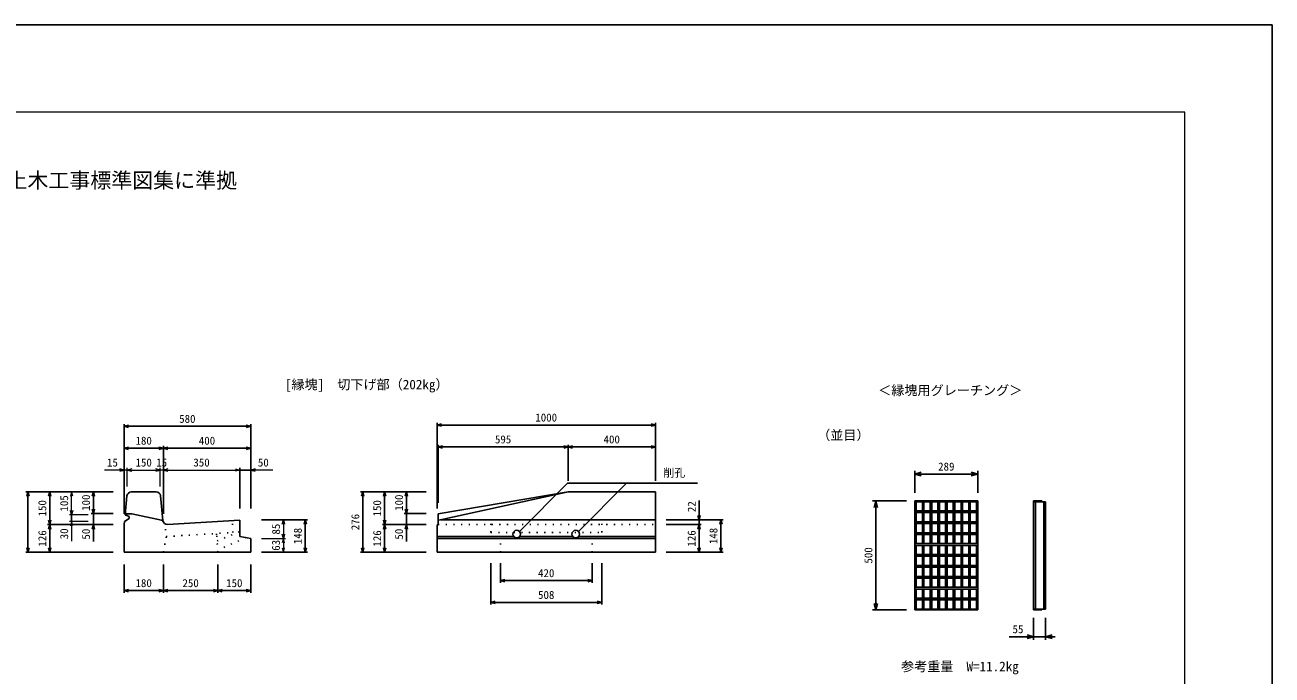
# Model space of a CAD drawing. Units: millimetres, scale not verified. Extents: x -8400 to 8400, y -5940 to 5940.
# Drawn here: x 2689 to 8400, y 2964 to 5940 of the extents above; entities that cross this region are included whole.
import ezdxf
from ezdxf.enums import TextEntityAlignment as Align

# ---------------------------------------------------------------- set-up
doc = ezdxf.new("R2010")
doc.units = ezdxf.units.MM
doc.header["$LTSCALE"] = 20
doc.linetypes.add('DOTTED', pattern=[1.75, 0.25, -1.5])
for name, color, linetype, lineweight in [('0-0_DIM', 7, 'Continuous', 25), ('0-1_Defpoints', 5, 'Continuous', 25), ('0-2_HATCH', 6, 'Continuous', 25), ('0-5_OUTLINE', 3, 'Continuous', 25), ('0-6_OUTLINE2', 4, 'DOTTED', 25), ('0-7_TXT', 7, 'Continuous', 25), ('0-8_WAKU', 3, 'Continuous', 13)]:
    doc.layers.add(name, color=color, linetype=linetype, lineweight=lineweight)
doc.styles.add('ＭＳ ゴシック', font='')
doc.styles.get('ＭＳ ゴシック').set_extended_font_data('MS Gothic')

msp = doc.modelspace()

# ---------------------------------------------------------------- linework, layer by layer
at = {"layer": '0-0_DIM'}
for p, q in [((3142.45, 3702.15), (3142.45, 4112.35)), ((3722.45, 3726.15), (3722.45, 4112.35)), ((4575.97, 3726.15), (4575.97, 4118.23)), ((5575.97, 3852.15), (5575.97, 4118.23)), ((3722.45, 4102.35), (3142.45, 4102.35)), ((4575.97, 4108.23), (5575.97, 4108.23)), ((3322.45, 4002.35), (3142.45, 4002.35)), ((3322.45, 3702.15), (3322.45, 4012.35)), ((3722.45, 4002.35), (3322.45, 4002.35)), ((4580.97, 3752.15), (4580.97, 4018.23)), ((4580.97, 4008.23), (5175.97, 4008.23)), ((5175.97, 3852.15), (5175.97, 4018.23)), ((5175.97, 4008.23), (5575.97, 4008.23)), ((3672.45, 3726.15), (3672.45, 3912.35)), ((3672.45, 3902.35), (3722.45, 3902.35)), ((6763.68, 3797.2), (6763.68, 3898.79)), ((7052.68, 3883.79), (6763.68, 3883.79)), ((7052.68, 3797.2), (7052.68, 3898.79)), ((5173.42, 3841.6), (4953.34, 3621.53)), ((5173.42, 3841.6), (5768.7, 3841.6)), ((5443.42, 3841.6), (5223.34, 3621.53)), ((3092.45, 3802.15), (2692.45, 3802.15)), ((2702.45, 3526.15), (2702.45, 3802.15)), ((2802.45, 3652.15), (2802.45, 3802.15)), ((3002.45, 3703.3), (3002.45, 3802.15)), ((4525.97, 3802.15), (4225.97, 3802.15)), ((4235.97, 3526.15), (4235.97, 3802.15)), ((4335.97, 3652.15), (4335.97, 3802.15)), ((4435.97, 3703.3), (4435.97, 3802.15)), ((5775.97, 3674.36), (5775.97, 3763.33)), ((6725.68, 3761.48), (6570.68, 3761.48)), ((6585.68, 3761.48), (6585.68, 3261.48)), ((2902.45, 3697.15), (2902.45, 3667.15)), ((3092.45, 3703.3), (2992.45, 3703.3)), ((3002.45, 3703.3), (3002.45, 3652.15)), ((3772.45, 3674.15), (3982.45, 3674.15)), ((3972.45, 3526.15), (3972.45, 3674.15)), ((4525.97, 3703.3), (4425.97, 3703.3)), ((4435.97, 3703.3), (4435.97, 3652.15)), ((5625.97, 3674.36), (5885.97, 3674.36)), ((5775.97, 3674.36), (5775.97, 3652.15)), ((5875.97, 3526.15), (5875.97, 3674.36)), ((3092.45, 3652.15), (2792.45, 3652.15)), ((2802.45, 3526.15), (2802.45, 3652.15)), ((3002.45, 3652.15), (3002.45, 3574.6)), ((4525.97, 3652.15), (4325.97, 3652.15)), ((4335.97, 3526.15), (4335.97, 3652.15)), ((4435.97, 3652.15), (4435.97, 3574.6)), ((5625.97, 3652.15), (5785.97, 3652.15)), ((5775.97, 3652.15), (5775.97, 3526.15)), ((3092.45, 3526.15), (2692.45, 3526.15)), ((3772.45, 3526.15), (3982.45, 3526.15)), ((4525.97, 3526.15), (4225.97, 3526.15)), ((5625.97, 3526.15), (5885.97, 3526.15)), ((3142.45, 3470.27), (3142.45, 3340.27)), ((3322.45, 3470.27), (3322.45, 3340.27)), ((3572.45, 3470.27), (3572.45, 3340.27)), ((3722.45, 3470.27), (3722.45, 3340.27)), ((4821.97, 3476.15), (4821.97, 3286.15)), ((4865.97, 3476.15), (4865.97, 3386.15)), ((5285.97, 3476.15), (5285.97, 3386.15)), ((5329.97, 3476.15), (5329.97, 3286.15)), ((4865.97, 3396.15), (5285.97, 3396.15)), ((3142.45, 3350.27), (3322.45, 3350.27)), ((3322.45, 3350.27), (3572.45, 3350.27)), ((3572.45, 3350.27), (3722.45, 3350.27)), ((4821.97, 3296.15), (5329.97, 3296.15)), ((6725.68, 3261.48), (6570.68, 3261.48)), ((7308.08, 3225.75), (7308.08, 3124.17)), ((7363.08, 3225.75), (7363.08, 3124.17)), ((7195.47, 3139.17), (7308.08, 3139.17)), ((7363.08, 3139.17), (7308.08, 3139.17)), ((7363.08, 3139.17), (7406.55, 3139.17))]:
    msp.add_line(p, q, dxfattribs=at)
at = {"layer": '0-0_DIM', "lineweight": 13}
for p, q in [((3142.45, 3902.35), (3052.45, 3902.35)), ((3157.45, 3902.35), (3142.45, 3902.35)), ((3157.45, 3827.15), (3157.45, 3912.35)), ((3157.45, 3902.35), (3307.45, 3902.35)), ((3307.45, 3827.15), (3307.45, 3912.35)), ((3322.45, 3902.35), (3307.45, 3902.35)), ((3322.45, 3902.35), (3672.45, 3902.35)), ((3823.63, 3902.35), (3722.45, 3902.35)), ((2902.45, 3697.15), (2902.45, 3802.15)), ((2977.45, 3697.15), (2892.45, 3697.15)), ((2977.45, 3667.15), (2892.45, 3667.15)), ((2902.45, 3667.15), (2902.45, 3576.23)), ((3872.45, 3674.15), (3872.45, 3589.15)), ((3772.45, 3589.15), (3882.45, 3589.15)), ((3872.45, 3589.15), (3872.45, 3526.15))]:
    msp.add_line(p, q, dxfattribs=at)
at = {"layer": '0-0_DIM'}
for points in [[(4595.97, 4102.88), (4575.97, 4108.23), (4595.97, 4113.59)], [(5555.97, 4113.59), (5575.97, 4108.23), (5555.97, 4102.88)], [(3162.45, 4107.71), (3142.45, 4102.35), (3162.45, 4096.99)], [(3702.45, 4096.99), (3722.45, 4102.35), (3702.45, 4107.71)], [(3162.45, 4007.71), (3142.45, 4002.35), (3162.45, 3996.99)], [(3302.45, 3996.99), (3322.45, 4002.35), (3302.45, 4007.71)], [(3342.45, 4007.71), (3322.45, 4002.35), (3342.45, 3996.99)], [(3702.45, 3996.99), (3722.45, 4002.35), (3702.45, 4007.71)], [(4600.97, 4002.88), (4580.97, 4008.23), (4600.97, 4013.59)], [(5155.97, 4013.59), (5175.97, 4008.23), (5155.97, 4002.88)], [(5195.97, 4002.88), (5175.97, 4008.23), (5195.97, 4013.59)], [(5555.97, 4013.59), (5575.97, 4008.23), (5555.97, 4002.88)], [(6793.68, 3875.75), (6763.68, 3883.79), (6793.68, 3891.82)], [(7022.68, 3875.75), (7052.68, 3883.79), (7022.68, 3891.82)], [(2707.8, 3782.15), (2702.45, 3802.15), (2697.09, 3782.15)], [(2807.8, 3782.15), (2802.45, 3802.15), (2797.09, 3782.15)], [(2997.09, 3782.15), (3002.45, 3802.15), (3007.8, 3782.15)], [(4241.33, 3782.15), (4235.97, 3802.15), (4230.61, 3782.15)], [(4341.33, 3782.15), (4335.97, 3802.15), (4330.61, 3782.15)], [(4430.61, 3782.15), (4435.97, 3802.15), (4441.33, 3782.15)], [(2997.09, 3723.3), (3002.45, 3703.3), (3007.8, 3723.3)], [(4430.61, 3723.3), (4435.97, 3703.3), (4441.33, 3723.3)], [(6577.64, 3731.48), (6585.68, 3761.48), (6593.72, 3731.48)], [(2797.09, 3672.15), (2802.45, 3652.15), (2807.8, 3672.15)], [(3977.8, 3654.15), (3972.45, 3674.15), (3967.09, 3654.15)], [(4330.61, 3672.15), (4335.97, 3652.15), (4341.33, 3672.15)], [(5770.61, 3694.36), (5775.97, 3674.36), (5781.33, 3694.36)], [(5881.33, 3654.36), (5875.97, 3674.36), (5870.61, 3654.36)], [(2807.8, 3632.15), (2802.45, 3652.15), (2797.09, 3632.15)], [(3007.8, 3632.15), (3002.45, 3652.15), (2997.09, 3632.15)], [(4341.33, 3632.15), (4335.97, 3652.15), (4330.61, 3632.15)], [(4441.33, 3632.15), (4435.97, 3652.15), (4430.61, 3632.15)], [(5781.33, 3632.15), (5775.97, 3652.15), (5770.61, 3632.15)], [(2697.09, 3546.15), (2702.45, 3526.15), (2707.8, 3546.15)], [(2797.09, 3546.15), (2802.45, 3526.15), (2807.8, 3546.15)], [(3967.09, 3546.15), (3972.45, 3526.15), (3977.8, 3546.15)], [(4230.61, 3546.15), (4235.97, 3526.15), (4241.33, 3546.15)], [(4330.61, 3546.15), (4335.97, 3526.15), (4341.33, 3546.15)], [(5770.61, 3546.15), (5775.97, 3526.15), (5781.33, 3546.15)], [(5870.61, 3546.15), (5875.97, 3526.15), (5881.33, 3546.15)], [(4885.97, 3390.79), (4865.97, 3396.15), (4885.97, 3401.51)], [(5265.97, 3401.51), (5285.97, 3396.15), (5265.97, 3390.79)], [(3162.45, 3344.91), (3142.45, 3350.27), (3162.45, 3355.63)], [(3302.45, 3355.63), (3322.45, 3350.27), (3302.45, 3344.91)], [(3342.45, 3344.91), (3322.45, 3350.27), (3342.45, 3355.63)], [(3552.45, 3355.63), (3572.45, 3350.27), (3552.45, 3344.91)], [(3592.45, 3344.91), (3572.45, 3350.27), (3592.45, 3355.63)], [(3702.45, 3355.63), (3722.45, 3350.27), (3702.45, 3344.91)], [(4841.97, 3290.79), (4821.97, 3296.15), (4841.97, 3301.51)], [(5309.97, 3301.51), (5329.97, 3296.15), (5309.97, 3290.79)], [(6577.64, 3291.48), (6585.68, 3261.48), (6593.72, 3291.48)], [(7278.08, 3131.13), (7308.08, 3139.17), (7278.08, 3147.2)], [(7393.08, 3147.2), (7363.08, 3139.17), (7393.08, 3131.13)]]:
    msp.add_lwpolyline(points, dxfattribs=at)
at = {"layer": '0-0_DIM', "lineweight": 13}
for points in [[(3122.45, 3896.99), (3142.45, 3902.35), (3122.45, 3907.71)], [(3177.45, 3907.71), (3157.45, 3902.35), (3177.45, 3896.99)], [(3287.45, 3896.99), (3307.45, 3902.35), (3287.45, 3907.71)], [(3342.45, 3907.71), (3322.45, 3902.35), (3342.45, 3896.99)], [(3342.45, 3907.71), (3322.45, 3902.35), (3342.45, 3896.99)], [(3652.45, 3907.71), (3672.45, 3902.35), (3652.45, 3896.99)], [(3742.45, 3907.71), (3722.45, 3902.35), (3742.45, 3896.99)], [(2907.8, 3782.15), (2902.45, 3802.15), (2897.09, 3782.15)], [(2907.8, 3717.15), (2902.45, 3697.15), (2897.09, 3717.15)], [(2907.8, 3647.15), (2902.45, 3667.15), (2897.09, 3647.15)], [(3867.09, 3654.15), (3872.45, 3674.15), (3877.8, 3654.15)], [(3877.8, 3609.15), (3872.45, 3589.15), (3867.09, 3609.15)], [(3877.8, 3569.15), (3872.45, 3589.15), (3867.09, 3569.15)], [(3867.09, 3546.15), (3872.45, 3526.15), (3877.8, 3546.15)]]:
    msp.add_lwpolyline(points, dxfattribs=at)
at = {"layer": '0-1_Defpoints'}
msp.add_lwpolyline([(-8400, -5940), (8400, -5940), (8400, 5940), (-8400, 5940)], close=True, dxfattribs=at)
at = {"layer": '0-2_HATCH'}
for p, q in [((6763.68, 3761.48), (7052.68, 3761.48)), ((6763.68, 3261.48), (6763.68, 3761.48)), ((6763.68, 3756.98), (7052.68, 3756.98)), ((6763.68, 3715.48), (7052.68, 3715.48)), ((6770.68, 3756.98), (6770.68, 3715.48)), ((6798.98, 3756.98), (6798.98, 3715.48)), ((6805.98, 3756.98), (6805.98, 3715.48)), ((6834.28, 3756.98), (6834.28, 3715.48)), ((6841.28, 3756.98), (6841.28, 3715.48)), ((6869.58, 3756.98), (6869.58, 3715.48)), ((6876.58, 3756.98), (6876.58, 3715.48)), ((6904.88, 3756.98), (6904.88, 3715.48)), ((6911.88, 3756.98), (6911.88, 3715.48)), ((6940.18, 3756.98), (6940.18, 3715.48)), ((6947.18, 3756.98), (6947.18, 3715.48)), ((6975.48, 3756.98), (6975.48, 3715.48)), ((6982.48, 3756.98), (6982.48, 3715.48)), ((7010.78, 3756.98), (7010.78, 3715.48)), ((7017.78, 3756.98), (7017.78, 3715.48)), ((7045.68, 3756.98), (7045.68, 3715.48)), ((7052.68, 3761.48), (7052.68, 3261.48)), ((7308.08, 3761.48), (7308.08, 3261.48)), ((7308.08, 3761.48), (7346.08, 3761.48)), ((7308.08, 3756.98), (7363.08, 3756.98)), ((7316.08, 3756.98), (7316.08, 3265.98)), ((7346.08, 3761.48), (7346.08, 3756.98)), ((7355.08, 3756.98), (7355.08, 3265.98)), ((7363.08, 3756.98), (7363.08, 3265.98)), ((6763.68, 3707.48), (7052.68, 3707.48)), ((6763.68, 3665.48), (7052.68, 3665.48)), ((6763.68, 3657.48), (7052.68, 3657.48)), ((6770.68, 3707.48), (6770.68, 3665.48)), ((6770.68, 3657.48), (6770.68, 3615.48)), ((6798.98, 3707.48), (6798.98, 3665.48)), ((6798.98, 3657.48), (6798.98, 3615.48)), ((6805.98, 3707.48), (6805.98, 3665.48)), ((6805.98, 3657.48), (6805.98, 3615.48)), ((6834.28, 3707.48), (6834.28, 3665.48)), ((6834.28, 3657.48), (6834.28, 3615.48)), ((6841.28, 3707.48), (6841.28, 3665.48)), ((6841.28, 3657.48), (6841.28, 3615.48)), ((6869.58, 3707.48), (6869.58, 3665.48)), ((6869.58, 3657.48), (6869.58, 3615.48)), ((6876.58, 3707.48), (6876.58, 3665.48)), ((6876.58, 3657.48), (6876.58, 3615.48)), ((6904.88, 3707.48), (6904.88, 3665.48)), ((6904.88, 3657.48), (6904.88, 3615.48)), ((6911.88, 3707.48), (6911.88, 3665.48)), ((6911.88, 3657.48), (6911.88, 3615.48)), ((6940.18, 3707.48), (6940.18, 3665.48)), ((6940.18, 3657.48), (6940.18, 3615.48)), ((6947.18, 3707.48), (6947.18, 3665.48)), ((6947.18, 3657.48), (6947.18, 3615.48)), ((6975.48, 3707.48), (6975.48, 3665.48)), ((6975.48, 3657.48), (6975.48, 3615.48)), ((6982.48, 3707.48), (6982.48, 3665.48)), ((6982.48, 3657.48), (6982.48, 3615.48)), ((7010.78, 3707.48), (7010.78, 3665.48)), ((7010.78, 3657.48), (7010.78, 3615.48)), ((7017.78, 3707.48), (7017.78, 3665.48)), ((7017.78, 3657.48), (7017.78, 3615.48)), ((7045.68, 3707.48), (7045.68, 3665.48)), ((7045.68, 3657.48), (7045.68, 3615.48)), ((6763.68, 3615.48), (7052.68, 3615.48)), ((6763.68, 3607.48), (7052.68, 3607.48)), ((6770.68, 3607.48), (6770.68, 3565.48)), ((6798.98, 3607.48), (6798.98, 3565.48)), ((6805.98, 3607.48), (6805.98, 3565.48)), ((6834.28, 3607.48), (6834.28, 3565.48)), ((6841.28, 3607.48), (6841.28, 3565.48)), ((6869.58, 3607.48), (6869.58, 3565.48)), ((6876.58, 3607.48), (6876.58, 3565.48)), ((6904.88, 3607.48), (6904.88, 3565.48)), ((6911.88, 3607.48), (6911.88, 3565.48)), ((6940.18, 3607.48), (6940.18, 3565.48)), ((6947.18, 3607.48), (6947.18, 3565.48)), ((6975.48, 3607.48), (6975.48, 3565.48)), ((6982.48, 3607.48), (6982.48, 3565.48)), ((7010.78, 3607.48), (7010.78, 3565.48)), ((7017.78, 3607.48), (7017.78, 3565.48)), ((7045.68, 3607.48), (7045.68, 3565.48)), ((6763.68, 3565.48), (7052.68, 3565.48)), ((6763.68, 3557.48), (7052.68, 3557.48)), ((6770.68, 3557.48), (6770.68, 3515.48)), ((6798.98, 3557.48), (6798.98, 3515.48)), ((6805.98, 3557.48), (6805.98, 3515.48)), ((6834.28, 3557.48), (6834.28, 3515.48)), ((6841.28, 3557.48), (6841.28, 3515.48)), ((6869.58, 3557.48), (6869.58, 3515.48)), ((6876.58, 3557.48), (6876.58, 3515.48)), ((6904.88, 3557.48), (6904.88, 3515.48)), ((6911.88, 3557.48), (6911.88, 3515.48)), ((6940.18, 3557.48), (6940.18, 3515.48)), ((6947.18, 3557.48), (6947.18, 3515.48)), ((6975.48, 3557.48), (6975.48, 3515.48)), ((6982.48, 3557.48), (6982.48, 3515.48)), ((7010.78, 3557.48), (7010.78, 3515.48)), ((7017.78, 3557.48), (7017.78, 3515.48)), ((7045.68, 3557.48), (7045.68, 3515.48)), ((6763.68, 3515.48), (7052.68, 3515.48)), ((6763.68, 3507.48), (7052.68, 3507.48)), ((6770.68, 3507.48), (6770.68, 3465.48)), ((6798.98, 3507.48), (6798.98, 3465.48)), ((6805.98, 3507.48), (6805.98, 3465.48)), ((6834.28, 3507.48), (6834.28, 3465.48)), ((6841.28, 3507.48), (6841.28, 3465.48)), ((6869.58, 3507.48), (6869.58, 3465.48)), ((6876.58, 3507.48), (6876.58, 3465.48)), ((6904.88, 3507.48), (6904.88, 3465.48)), ((6911.88, 3507.48), (6911.88, 3465.48)), ((6940.18, 3507.48), (6940.18, 3465.48)), ((6947.18, 3507.48), (6947.18, 3465.48)), ((6975.48, 3507.48), (6975.48, 3465.48)), ((6982.48, 3507.48), (6982.48, 3465.48)), ((7010.78, 3507.48), (7010.78, 3465.48)), ((7017.78, 3507.48), (7017.78, 3465.48)), ((7045.68, 3507.48), (7045.68, 3465.48)), ((6763.68, 3465.48), (7052.68, 3465.48)), ((6763.68, 3457.48), (7052.68, 3457.48)), ((6770.68, 3457.48), (6770.68, 3415.48)), ((6798.98, 3457.48), (6798.98, 3415.48)), ((6805.98, 3457.48), (6805.98, 3415.48)), ((6834.28, 3457.48), (6834.28, 3415.48)), ((6841.28, 3457.48), (6841.28, 3415.48)), ((6869.58, 3457.48), (6869.58, 3415.48)), ((6876.58, 3457.48), (6876.58, 3415.48)), ((6904.88, 3457.48), (6904.88, 3415.48)), ((6911.88, 3457.48), (6911.88, 3415.48)), ((6940.18, 3457.48), (6940.18, 3415.48)), ((6947.18, 3457.48), (6947.18, 3415.48)), ((6975.48, 3457.48), (6975.48, 3415.48)), ((6982.48, 3457.48), (6982.48, 3415.48)), ((7010.78, 3457.48), (7010.78, 3415.48)), ((7017.78, 3457.48), (7017.78, 3415.48)), ((7045.68, 3457.48), (7045.68, 3415.48)), ((6763.68, 3415.48), (7052.68, 3415.48)), ((6763.68, 3407.48), (7052.68, 3407.48)), ((6770.68, 3407.48), (6770.68, 3365.48)), ((6798.98, 3407.48), (6798.98, 3365.48)), ((6805.98, 3407.48), (6805.98, 3365.48)), ((6834.28, 3407.48), (6834.28, 3365.48)), ((6841.28, 3407.48), (6841.28, 3365.48)), ((6869.58, 3407.48), (6869.58, 3365.48)), ((6876.58, 3407.48), (6876.58, 3365.48)), ((6904.88, 3407.48), (6904.88, 3365.48)), ((6911.88, 3407.48), (6911.88, 3365.48)), ((6940.18, 3407.48), (6940.18, 3365.48)), ((6947.18, 3407.48), (6947.18, 3365.48)), ((6975.48, 3407.48), (6975.48, 3365.48)), ((6982.48, 3407.48), (6982.48, 3365.48)), ((7010.78, 3407.48), (7010.78, 3365.48)), ((7017.78, 3407.48), (7017.78, 3365.48)), ((7045.68, 3407.48), (7045.68, 3365.48)), ((6763.68, 3365.48), (7052.68, 3365.48)), ((6763.68, 3357.48), (7052.68, 3357.48)), ((6763.68, 3315.48), (7052.68, 3315.48)), ((6770.68, 3357.48), (6770.68, 3315.48)), ((6798.98, 3357.48), (6798.98, 3315.48)), ((6805.98, 3357.48), (6805.98, 3315.48)), ((6834.28, 3357.48), (6834.28, 3315.48)), ((6841.28, 3357.48), (6841.28, 3315.48)), ((6869.58, 3357.48), (6869.58, 3315.48)), ((6876.58, 3357.48), (6876.58, 3315.48)), ((6904.88, 3357.48), (6904.88, 3315.48)), ((6911.88, 3357.48), (6911.88, 3315.48)), ((6940.18, 3357.48), (6940.18, 3315.48)), ((6947.18, 3357.48), (6947.18, 3315.48)), ((6975.48, 3357.48), (6975.48, 3315.48)), ((6982.48, 3357.48), (6982.48, 3315.48)), ((7010.78, 3357.48), (7010.78, 3315.48)), ((7017.78, 3357.48), (7017.78, 3315.48)), ((7045.68, 3357.48), (7045.68, 3315.48)), ((6763.68, 3307.48), (7052.68, 3307.48)), ((7052.68, 3265.98), (6763.68, 3265.98)), ((6763.68, 3261.48), (7052.68, 3261.48)), ((6770.68, 3307.48), (6770.68, 3265.98)), ((6798.98, 3307.48), (6798.98, 3265.98)), ((6805.98, 3307.48), (6805.98, 3265.98)), ((6834.28, 3307.48), (6834.28, 3265.98)), ((6841.28, 3307.48), (6841.28, 3265.98)), ((6869.58, 3307.48), (6869.58, 3265.98)), ((6876.58, 3307.48), (6876.58, 3265.98)), ((6904.88, 3307.48), (6904.88, 3265.98)), ((6911.88, 3307.48), (6911.88, 3265.98)), ((6940.18, 3307.48), (6940.18, 3265.98)), ((6947.18, 3307.48), (6947.18, 3265.98)), ((6975.48, 3307.48), (6975.48, 3265.98)), ((6982.48, 3307.48), (6982.48, 3265.98)), ((7010.78, 3307.48), (7010.78, 3265.98)), ((7017.78, 3307.48), (7017.78, 3265.98)), ((7045.68, 3307.48), (7045.68, 3265.98)), ((7308.08, 3265.98), (7363.08, 3265.98)), ((7308.08, 3261.48), (7346.08, 3261.48)), ((7346.08, 3261.48), (7346.08, 3265.98))]:
    msp.add_line(p, q, dxfattribs=at)
at = {"layer": '0-5_OUTLINE'}
for p, q in [((3146.95, 3697.15), (3155.64, 3784.14)), ((3175.55, 3802.15), (3289.35, 3802.15)), ((3309.25, 3784.14), (3320.53, 3671.28)), ((4580.97, 3702.15), (5175.97, 3802.15)), ((5175.97, 3802.15), (4597.9, 3675.85)), ((5175.97, 3802.15), (5575.97, 3802.15)), ((5575.97, 3526.15), (5575.97, 3802.15)), ((3142.45, 3652.15), (3143.96, 3667.3)), ((3143.96, 3667.3), (3165.35, 3680.24)), ((3166.35, 3690.19), (3146.95, 3697.15)), ((3166.35, 3690.19), (3165.35, 3680.24)), ((3672.45, 3673.15), (3341.63, 3653.3)), ((3672.45, 3597.71), (3672.45, 3673.15)), ((4580.97, 3651.11), (4580.97, 3702.15)), ((4580.97, 3672.15), (4597.9, 3675.85)), ((4591.07, 3674.36), (5575.97, 3674.36)), ((3142.45, 3526.15), (3142.45, 3652.15)), ((4575.97, 3651.11), (4580.97, 3651.11)), ((4575.97, 3526.15), (4575.97, 3651.11)), ((3722.45, 3589.38), (3672.45, 3597.71)), ((3722.45, 3526.15), (3722.45, 3589.38)), ((4575.97, 3597.71), (4927.73, 3597.71)), ((4575.97, 3589.38), (5575.97, 3589.38)), ((4954.21, 3597.71), (5197.73, 3597.71)), ((5224.21, 3597.71), (5575.97, 3597.71)), ((3722.45, 3526.15), (3142.45, 3526.15)), ((4575.97, 3526.15), (5575.97, 3526.15))]:
    msp.add_line(p, q, dxfattribs=at)
msp.add_lwpolyline([(3147.45, 3702.15), (3177.45, 3702.15), (3314.05, 3673.49)], dxfattribs=at)
for centre in [(4940.97, 3609.15), (5210.97, 3609.15)]:
    msp.add_circle(centre, 17.5, dxfattribs=at)
for centre, radius, start, end in [((3175.55, 3782.15), 20, 90, 174.28939), ((3289.35, 3782.15), 20, 5.71059, 90), ((3312, 3663.71), 10, 18.5838, 78.15173), ((3340.43, 3673.27), 20, 185.71059, 273.43362)]:
    msp.add_arc(centre, radius, start, end, dxfattribs=at)
at = {"layer": '0-6_OUTLINE2'}
for p, q in [((4821.97, 3616.67), (4821.97, 3674.36)), ((5329.97, 3616.67), (5329.97, 3674.36)), ((3566.29, 3605.67), (3565.93, 3611.66)), ((3572.45, 3526.15), (3566.29, 3605.67)), ((3568.47, 3577.53), (3672.45, 3619.93)), ((4580.97, 3652.15), (5575.97, 3652.15)), ((4821.97, 3616.67), (5329.97, 3616.67)), ((4865.97, 3526.15), (4865.97, 3616.67)), ((5285.97, 3526.15), (5285.97, 3616.67)), ((3699.8, 3593.15), (3571.71, 3535.67))]:
    msp.add_line(p, q, dxfattribs=at)
for points in [[(3322.45, 3526.15), (3335.08, 3591.8), (3331.26, 3655.5)], [(3334.72, 3597.79), (3641.17, 3616.18), (3637.88, 3671.08)]]:
    msp.add_lwpolyline(points, dxfattribs=at)
at = {"layer": '0-8_WAKU'}
msp.add_lwpolyline([(-8000, -5540), (8000, -5540), (8000, 5540), (-8000, 5540)], close=True, dxfattribs=at)

# ---------------------------------------------------------------- texts
at = {"layer": '0-0_DIM', "style": 'ＭＳ ゴシック'}
for s, p in [('580', (3394.95, 4107.35)), ('1000', (5025.97, 4113.23)), ('595', (4840.97, 4013.23)), ('400', (5338.47, 4013.23)), ('180', (3194.95, 4007.35)), ('400', (3484.95, 4007.35)), ('15', (3064.47, 3907.22)), ('150', (3194.95, 3907.35)), ('15', (3289.95, 3907.22)), ('350', (3459.95, 3907.35)), ('50', (3755.35, 3907.22)), ('削孔', (5612.46, 3860.34)), ('289', (6870.68, 3888.79)), ('420', (5038.47, 3401.15)), ('180', (3194.95, 3355.27)), ('250', (3409.95, 3355.27)), ('150', (3609.95, 3355.27)), ('508', (5038.47, 3301.15)), ('55', (7211.44, 3144.17))]:
    msp.add_text(s, height=36.66, dxfattribs=at).set_placement(p, align=Align.BOTTOM_LEFT)
for s, p in [('105', (2897.45, 3712.15)), ('100', (2997.45, 3715.23)), ('100', (4430.97, 3715.23)), ('150', (2797.45, 3689.65)), ('150', (4330.97, 3689.65)), ('22', (5771.49, 3709.65)), ('276', (4230.97, 3626.65)), ('126', (2797.45, 3551.65)), ('30', (2897.45, 3585.24)), ('50', (2997.45, 3583.85)), ('85', (3867.89, 3606.65)), ('148', (3967.45, 3562.65)), ('126', (4330.97, 3551.65)), ('50', (4430.97, 3583.85)), ('126', (5770.97, 3551.65)), ('148', (5870.97, 3562.76)), ('63', (3867.45, 3532.65)), ('500', (6580.68, 3473.98))]:
    msp.add_text(s, height=36.66, rotation=90, dxfattribs=at).set_placement(p, align=Align.BOTTOM_LEFT)
at = {"layer": '0-7_TXT', "style": 'ＭＳ ゴシック'}
for s, height, p in [('群馬県土木工事標準図集に準拠', 70.38, (2316.03, 5172)), ('[縁塊]\u3000切下げ部（202kg）', 43.99, (3879.21, 4258.57)), ('＜縁塊用グレーチング＞', 43.99, (6596.15, 4232.01)), ('（並目）', 43.99, (6316.85, 4027.16)), ('参考重量\u3000W=11.2kg', 43.99, (6700.73, 2967.94))]:
    msp.add_text(s, height=height, dxfattribs=at).set_placement(p, align=Align.BOTTOM_LEFT)

doc.saveas('drawing.dxf')
